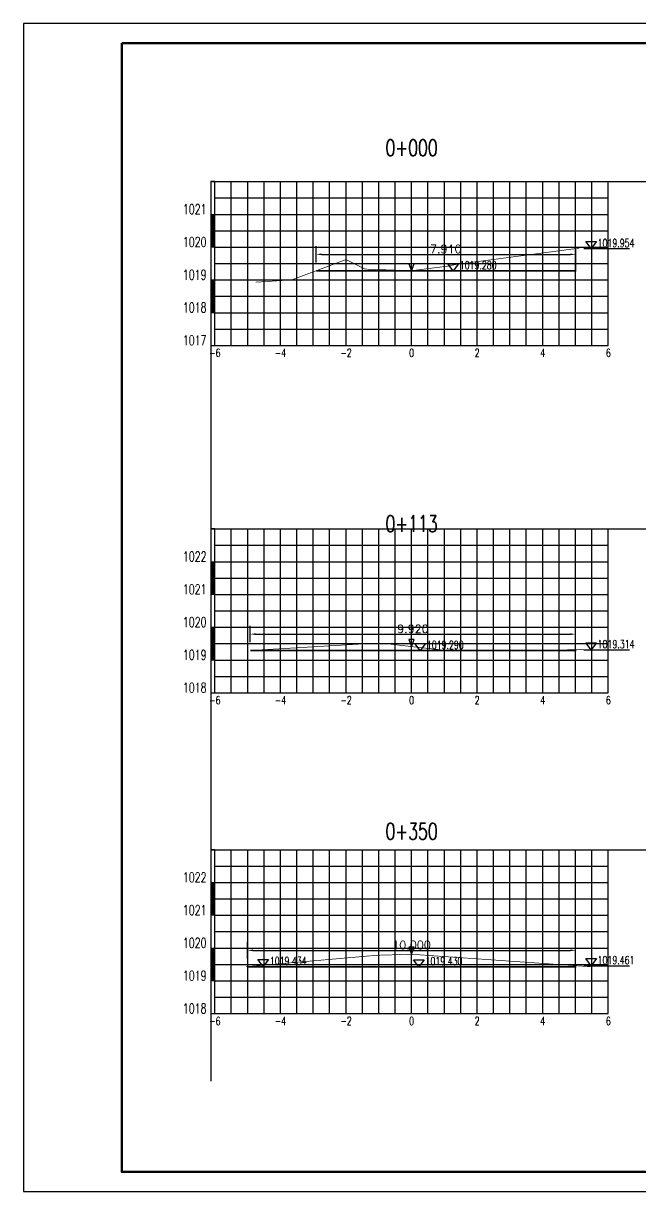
# Model space of a CAD drawing. Extents: x 695776 to 1250176, y 4443437 to 9025597.
# Drawn here: x 702884 to 721713, y 4600984 to 4636624 of the extents above; entities that cross this region are included whole.
import ezdxf
from ezdxf.enums import TextEntityAlignment as Align

# ---------------------------------------------------------------- set-up
doc = ezdxf.new("R2010")
doc.units = 0
doc.header["$LTSCALE"] = 0.5
doc.header["$PDSIZE"] = 0.2
doc.linetypes.add('ACAD_ISO07W100', pattern=[3.5, 0.5, -3])
doc.linetypes.add('CENTER2', pattern=[28.575, 19.05, -3.175, 3.175, -3.175])
doc.layers.get('0').update_dxf_attribs({"linetype": 'CONTINUOUS'})
doc.layers.get('Defpoints').update_dxf_attribs({"linetype": 'CONTINUOUS'})
for name, color, linetype in [('KEDU', 7, 'CONTINUOUS'), ('MIGE', 4, 'ACAD_ISO07W100'), ('MIGE1', 11, 'CONTINUOUS'), ('SANJIAO', 212, 'CONTINUOUS'), ('SHEJI', 1, 'CONTINUOUS'), ('YUANSHI', 2, 'CONTINUOUS'), ('YUANSHI1', 73, 'CONTINUOUS'), ('ZHOUXIAN', 20, 'CENTER2'), ('图框', 7, 'CONTINUOUS'), ('辅助线', 3, 'CONTINUOUS')]:
    doc.layers.add(name, color=color, linetype=linetype)
doc.styles.get("Standard").update_dxf_attribs({"font": 'rs.shx', "bigfont": 'hztxt.shx'})
doc.dimstyles.get("Standard").update_dxf_attribs({"dimtxt": 0.18, "dimasz": 0.18, "dimexe": 0.18, "dimexo": 0.0625, "dimgap": 0.09, "dimtad": 0, "dimtih": 1, "dimtoh": 1, "dimdec": 4, "dimzin": 0, "dimdsep": 46, "dimtxsty": 'Standard', "dimcen": 0.09, "dimadec": 0, "dimazin": 0, "dimtfac": 1, "dimtdec": 4, "dimtofl": 0, "dimtmove": 0, "dimatfit": 3, "dimfxl": 0, "dimtolj": 1, "dimtzin": 0, "dimarcsym": 0})

# ---------------------------------------------------------------- blocks, each defined once
blk = doc.blocks.new('zhunghao')
blk.add_lwpolyline([(0, 0), (0.33, 0.86), (-0.33, 0.86), (0, 0)])
blk = doc.blocks.new('ele_sym08')
blk.add_line((0, 0), (5.6, 0))
blk.add_lwpolyline([(0.9, 0), (0.25, 0.86), (1.55, 0.86), (0.9, 0)])
at = {"width": 0.7}
blk.add_attdef('ELEVAT', (1.7, 0.18), '', height=1, dxfattribs=at)
blk = doc.blocks.new('*D605')
at = {"color": 0, "lineweight": -2}
for p, q in [((711816, 4629328), (711816, 4629828)), ((719726, 4629328), (719726, 4629828)), ((711979, 4629578), (719564, 4629578))]:
    blk.add_line(p, q, dxfattribs=at)
at = {"color": 0}
for points in [[(711979, 4629605), (711979, 4629551), (711816, 4629578)], [(719564, 4629605), (719564, 4629551), (719726, 4629578)]]:
    blk.add_solid(points, dxfattribs=at)
at = {"layer": 'Defpoints', "color": 0}
for p in [(719726, 4629578), (711816, 4629078), (719726, 4629078)]:
    blk.add_point(p, dxfattribs=at)
at = {"color": 0, "insert": (715771, 4629741), "char_height": 250, "attachment_point": 5}
blk.add_mtext('\\A1;7.910', dxfattribs=at)
blk = doc.blocks.new('bc1_100')
blk.add_lwpolyline([(0.064, 1), (-0.063, 1), (-0.063, 0), (0.064, 0)], close=True)
at = {"width": 0.7}
blk.add_attdef('BC', text='', height=0.3, dxfattribs=at).set_placement((-0.193, 0.007), align=Align.RIGHT)
blk = doc.blocks.new('bc0_100')
for p, q in [((-0.063, 1), (-0.063, 0)), ((0.063, 0), (0.063, 1))]:
    blk.add_line(p, q)
at = {"const_width": 0.126}
blk.add_lwpolyline([(0, 1), (0, 0)], dxfattribs=at)
at = {"width": 0.7}
blk.add_attdef('BC', text='', height=0.3, dxfattribs=at).set_placement((-0.193, 0.007), align=Align.RIGHT)
blk = doc.blocks.new('*D608')
at = {"color": 0, "lineweight": -2}
for p, q in [((709806, 4617742), (709806, 4618242)), ((719726, 4617742), (719726, 4618242)), ((709969, 4617992), (719564, 4617992))]:
    blk.add_line(p, q, dxfattribs=at)
at = {"color": 0}
for points in [[(709969, 4618019), (709969, 4617965), (709806, 4617992)], [(719564, 4618019), (719564, 4617965), (719726, 4617992)]]:
    blk.add_solid(points, dxfattribs=at)
at = {"layer": 'Defpoints', "color": 0}
for p in [(719726, 4617992), (709806, 4617492), (719726, 4617492)]:
    blk.add_point(p, dxfattribs=at)
at = {"color": 0, "insert": (714766, 4618154), "char_height": 250, "attachment_point": 5}
blk.add_mtext('\\A1;9.920', dxfattribs=at)
blk = doc.blocks.new('*D601')
at = {"color": 0, "lineweight": -2}
for p, q in [((709726, 4608095), (709726, 4608595)), ((709889, 4608345), (719564, 4608345)), ((719726, 4608095), (719726, 4608595))]:
    blk.add_line(p, q, dxfattribs=at)
at = {"color": 0}
for points in [[(709889, 4608373), (709889, 4608318), (709726, 4608345)], [(719564, 4608373), (719564, 4608318), (719726, 4608345)]]:
    blk.add_solid(points, dxfattribs=at)
at = {"layer": 'Defpoints', "color": 0}
for p in [(719726, 4608345), (709726, 4607845), (719726, 4607845)]:
    blk.add_point(p, dxfattribs=at)
at = {"color": 0, "insert": (714726, 4608508), "char_height": 250, "attachment_point": 5}
blk.add_mtext('\\A1;10.000', dxfattribs=at)

msp = doc.modelspace()

# ---------------------------------------------------------------- linework, layer by layer
at = {"layer": 'MIGE', "linetype": 'Continuous'}
for p, q in [((709226.4407, 4626798.018), (709226.4407, 4631798.018)), ((710226.4407, 4626798.018), (710226.4407, 4631798.018)), ((711226.4407, 4626798.018), (711226.4407, 4631798.018)), ((712226.4407, 4626798.018), (712226.4407, 4631798.018)), ((713226.4407, 4626798.018), (713226.4407, 4631798.018)), ((714226.4407, 4626798.018), (714226.4407, 4631798.018)), ((715226.4407, 4626798.018), (715226.4407, 4631798.018)), ((716226.4407, 4626798.018), (716226.4407, 4631798.018)), ((717226.4407, 4626798.018), (717226.4407, 4631798.018)), ((718226.4407, 4626798.018), (718226.4407, 4631798.018)), ((719226.4407, 4626798.018), (719226.4407, 4631798.018)), ((720226.4407, 4626798.018), (720226.4407, 4631798.018)), ((708726.4407, 4631298.018), (720726.4407, 4631298.018)), ((708726.4407, 4630298.018), (720726.4407, 4630298.018)), ((708726.4407, 4629298.018), (720726.4407, 4629298.018)), ((708726.4407, 4628298.018), (720726.4407, 4628298.018)), ((708726.4407, 4627298.018), (720726.4407, 4627298.018)), ((709226.4407, 4616201.7532), (709226.4407, 4621201.7532)), ((710226.4407, 4616201.7532), (710226.4407, 4621201.7532)), ((711226.4407, 4616201.7532), (711226.4407, 4621201.7532)), ((712226.4407, 4616201.7532), (712226.4407, 4621201.7532)), ((713226.4407, 4616201.7532), (713226.4407, 4621201.7532)), ((714226.4407, 4616201.7532), (714226.4407, 4621201.7532)), ((715226.4407, 4616201.7532), (715226.4407, 4621201.7532)), ((716226.4407, 4616201.7532), (716226.4407, 4621201.7532)), ((717226.4407, 4616201.7532), (717226.4407, 4621201.7532)), ((718226.4407, 4616201.7532), (718226.4407, 4621201.7532)), ((719226.4407, 4616201.7532), (719226.4407, 4621201.7532)), ((720226.4407, 4616201.7532), (720226.4407, 4621201.7532)), ((708726.4407, 4620701.7532), (720726.4407, 4620701.7532)), ((708726.4407, 4619701.7532), (720726.4407, 4619701.7532)), ((708726.4407, 4618701.7532), (720726.4407, 4618701.7532)), ((708726.4407, 4617701.7532), (720726.4407, 4617701.7532)), ((708726.4407, 4616701.7532), (720726.4407, 4616701.7532)), ((709226.4407, 4606415.4696), (709226.4407, 4611415.4696)), ((710226.4407, 4606415.4696), (710226.4407, 4611415.4696)), ((711226.4407, 4606415.4696), (711226.4407, 4611415.4696)), ((712226.4407, 4606415.4696), (712226.4407, 4611415.4696)), ((713226.4407, 4606415.4696), (713226.4407, 4611415.4696)), ((714226.4407, 4606415.4696), (714226.4407, 4611415.4696)), ((715226.4407, 4606415.4696), (715226.4407, 4611415.4696)), ((716226.4407, 4606415.4696), (716226.4407, 4611415.4696)), ((717226.4407, 4606415.4696), (717226.4407, 4611415.4696)), ((718226.4407, 4606415.4696), (718226.4407, 4611415.4696)), ((719226.4407, 4606415.4696), (719226.4407, 4611415.4696)), ((720226.4407, 4606415.4696), (720226.4407, 4611415.4696)), ((708726.4407, 4610915.4696), (720726.4407, 4610915.4696)), ((708726.4407, 4609915.4696), (720726.4407, 4609915.4696)), ((708726.4407, 4608915.4696), (720726.4407, 4608915.4696)), ((708726.4407, 4607915.4696), (720726.4407, 4607915.4696)), ((708726.4407, 4606915.4696), (720726.4407, 4606915.4696))]:
    msp.add_line(p, q, dxfattribs=at)
at = {"layer": 'MIGE1'}
for p, q in [((708726.4407, 4631798.018), (720726.4407, 4631798.018)), ((708726.4407, 4626798.018), (708726.4407, 4631798.018)), ((709726.4407, 4626798.018), (709726.4407, 4631798.018)), ((710726.4407, 4626798.018), (710726.4407, 4631798.018)), ((711726.4407, 4626798.018), (711726.4407, 4631798.018)), ((712726.4407, 4626798.018), (712726.4407, 4631798.018)), ((713726.4407, 4626798.018), (713726.4407, 4631798.018)), ((714726.4407, 4626798.018), (714726.4407, 4631798.018)), ((715726.4407, 4626798.018), (715726.4407, 4631798.018)), ((716726.4407, 4626798.018), (716726.4407, 4631798.018)), ((717726.4407, 4626798.018), (717726.4407, 4631798.018)), ((718726.4407, 4626798.018), (718726.4407, 4631798.018)), ((719726.4407, 4626798.018), (719726.4407, 4631798.018)), ((720726.4407, 4626798.018), (720726.4407, 4631798.018)), ((708726.4407, 4630798.018), (720726.4407, 4630798.018)), ((708726.4407, 4629798.018), (720726.4407, 4629798.018)), ((708726.4407, 4628798.018), (720726.4407, 4628798.018)), ((708726.4407, 4627798.018), (720726.4407, 4627798.018)), ((708726.4407, 4626798.018), (720726.4407, 4626798.018)), ((708726.4407, 4621201.7532), (720726.4407, 4621201.7532)), ((708726.4407, 4616201.7532), (708726.4407, 4621201.7532)), ((709726.4407, 4616201.7532), (709726.4407, 4621201.7532)), ((710726.4407, 4616201.7532), (710726.4407, 4621201.7532)), ((711726.4407, 4616201.7532), (711726.4407, 4621201.7532)), ((712726.4407, 4616201.7532), (712726.4407, 4621201.7532)), ((713726.4407, 4616201.7532), (713726.4407, 4621201.7532)), ((714726.4407, 4616201.7532), (714726.4407, 4621201.7532)), ((715726.4407, 4616201.7532), (715726.4407, 4621201.7532)), ((716726.4407, 4616201.7532), (716726.4407, 4621201.7532)), ((717726.4407, 4616201.7532), (717726.4407, 4621201.7532)), ((718726.4407, 4616201.7532), (718726.4407, 4621201.7532)), ((719726.4407, 4616201.7532), (719726.4407, 4621201.7532)), ((720726.4407, 4616201.7532), (720726.4407, 4621201.7532)), ((708726.4407, 4620201.7532), (720726.4407, 4620201.7532)), ((708726.4407, 4619201.7532), (720726.4407, 4619201.7532)), ((708726.4407, 4618201.7532), (720726.4407, 4618201.7532)), ((708726.4407, 4617201.7532), (720726.4407, 4617201.7532)), ((708726.4407, 4616201.7532), (720726.4407, 4616201.7532)), ((708726.4407, 4611415.4696), (720726.4407, 4611415.4696)), ((708726.4407, 4606415.4696), (708726.4407, 4611415.4696)), ((709726.4407, 4606415.4696), (709726.4407, 4611415.4696)), ((710726.4407, 4606415.4696), (710726.4407, 4611415.4696)), ((711726.4407, 4606415.4696), (711726.4407, 4611415.4696)), ((712726.4407, 4606415.4696), (712726.4407, 4611415.4696)), ((713726.4407, 4606415.4696), (713726.4407, 4611415.4696)), ((714726.4407, 4606415.4696), (714726.4407, 4611415.4696)), ((715726.4407, 4606415.4696), (715726.4407, 4611415.4696)), ((716726.4407, 4606415.4696), (716726.4407, 4611415.4696)), ((717726.4407, 4606415.4696), (717726.4407, 4611415.4696)), ((718726.4407, 4606415.4696), (718726.4407, 4611415.4696)), ((719726.4407, 4606415.4696), (719726.4407, 4611415.4696)), ((720726.4407, 4606415.4696), (720726.4407, 4611415.4696)), ((708726.4407, 4610415.4696), (720726.4407, 4610415.4696)), ((708726.4407, 4609415.4696), (720726.4407, 4609415.4696)), ((708726.4407, 4608415.4696), (720726.4407, 4608415.4696)), ((708726.4407, 4607415.4696), (720726.4407, 4607415.4696)), ((708726.4407, 4606415.4696), (720726.4407, 4606415.4696))]:
    msp.add_line(p, q, dxfattribs=at)
at = {"layer": 'SHEJI', "const_width": 50}
for points in [[(711816.1182, 4629078.018), (714726.4407, 4629078.018), (719726.4407, 4629078.018), (719726.4407, 4629752.1449)], [(709806.4407, 4617491.7532), (714726.4407, 4617491.7532), (715806.4407, 4617491.7532), (717682.4407, 4617491.7532), (719726.4407, 4617491.7532), (719726.4407, 4617515.857)], [(709726.4407, 4607849.8446), (709726.4407, 4607845.4696), (714726.4407, 4607845.4696), (719726.4407, 4607845.4696), (719726.4407, 4607876.8457)]]:
    msp.add_lwpolyline(points, dxfattribs=at)
at = {"layer": 'YUANSHI', "const_width": 20}
for points in [[(714726.4407, 4629078.018), (715826.4407, 4629218.018), (716066.4407, 4629268.018), (719726.4407, 4629752.1449)], [(719726.4407, 4629752.1449), (719846.4407, 4629768.018)], [(711816.1182, 4629078.018), (712726.4407, 4629418.018), (713306.4407, 4629128.018), (714726.4407, 4629078.018)], [(709966.4407, 4628728.018), (711066.4407, 4628798.018), (711816.1182, 4629078.018)], [(709806.4407, 4617491.7532), (713376.4407, 4617701.7532), (713956.4407, 4617701.7532), (714726.4407, 4617611.7532), (715806.4407, 4617491.7532)], [(717682.4407, 4617491.7532), (719726.4407, 4617515.857)], [(719726.4407, 4617515.857), (720226.4407, 4617521.7532)], [(709726.4407, 4607849.8446), (713676.4407, 4608195.4696), (714726.4407, 4608225.4696), (719726.4407, 4607876.8457)], [(709676.4407, 4607845.4696), (709726.4407, 4607849.8446)], [(719726.4407, 4607876.8457), (720176.4407, 4607845.4696)]]:
    msp.add_lwpolyline(points, dxfattribs=at)
at = {"layer": 'YUANSHI1', "const_width": 20}
msp.add_lwpolyline([(715806.4407, 4617491.7532), (715986.4407, 4617471.7532), (717682.4407, 4617491.7532)], dxfattribs=at)
at = {"layer": 'ZHOUXIAN'}
for p, q in [((714726.4407, 4628228.018), (714726.4407, 4630268.018)), ((714726.4407, 4616971.7532), (714726.4407, 4618201.7532)), ((714726.4407, 4607345.4696), (714726.4407, 4608725.4696))]:
    msp.add_line(p, q, dxfattribs=at)
at = {"layer": '图框', "linetype": 'Continuous', "lineweight": -2, "flags": 128}
msp.add_lwpolyline([(702884.361, 4636624.2316), (702884.361, 4600984.2316), (753284.361, 4600984.2316), (753284.361, 4636624.2316), (702884.361, 4636624.2316)], dxfattribs=at)
at = {"layer": '图框', "linetype": 'Continuous', "lineweight": 60, "flags": 128}
msp.add_lwpolyline([(705884.361, 4636024.2316), (752684.361, 4636024.2316), (752684.361, 4601584.2316), (705884.361, 4601584.2316), (705884.361, 4636024.2316)], dxfattribs=at)
at = {"layer": '辅助线'}
for points in [[(708600.2452, 4631798.018), (751465.7583, 4631798.018)], [(708600.2452, 4631798.018), (708600.2452, 4604354.9451)], [(708600.2452, 4621201.7532), (751055.5868, 4621201.7532)], [(708600.2452, 4611415.4696), (750605.5668, 4611415.4696)]]:
    msp.add_lwpolyline(points, dxfattribs=at)

# ---------------------------------------------------------------- block references
at = {"xscale": 250, "yscale": 250, "zscale": 250}
for p, values in [((719976.4407, 4629752.1449), {'ELEVAT': '1019.954'}), ((715771.2794, 4629078.018), {'ELEVAT': '1019.280'}), ((714766.4407, 4617491.7532), {'ELEVAT': '1019.290'}), ((719976.4407, 4617515.857), {'ELEVAT': '1019.314'}), ((709976.4407, 4607849.8446), {'ELEVAT': '1019.434'}), ((714726.4407, 4607845.4696), {'ELEVAT': '1019.430'}), ((719976.4407, 4607876.8457), {'ELEVAT': '1019.461'})]:
    msp.add_blockref('ele_sym08', p, dxfattribs=at).add_auto_attribs(values)
at = {"layer": 'KEDU', "xscale": 1000, "yscale": 1000, "zscale": 1000}
for name, p, values in [('bc1_100', (708663.1927, 4630798.018), {'BC': '1021'}), ('bc0_100', (708663.1927, 4629798.018), {'BC': '1020'}), ('bc1_100', (708663.1927, 4628798.018), {'BC': '1019'}), ('bc0_100', (708663.1927, 4627798.018), {'BC': '1018'}), ('bc1_100', (708663.1927, 4626798.018), {'BC': '1017'}), ('bc1_100', (708663.1927, 4620201.7532), {'BC': '1022'}), ('bc0_100', (708663.1927, 4619201.7532), {'BC': '1021'}), ('bc1_100', (708663.1927, 4618201.7532), {'BC': '1020'}), ('bc0_100', (708663.1927, 4617201.7532), {'BC': '1019'}), ('bc1_100', (708663.1927, 4616201.7532), {'BC': '1018'}), ('bc1_100', (708663.1927, 4610415.4696), {'BC': '1022'}), ('bc0_100', (708663.1927, 4609415.4696), {'BC': '1021'}), ('bc1_100', (708663.1927, 4608415.4696), {'BC': '1020'}), ('bc0_100', (708663.1927, 4607415.4696), {'BC': '1019'}), ('bc1_100', (708663.1927, 4606415.4696), {'BC': '1018'})]:
    msp.add_blockref(name, p, dxfattribs=at).add_auto_attribs(values)
at = {"layer": 'SANJIAO', "xscale": 250, "yscale": 250, "zscale": 250}
for p in [(714726.4407, 4629078.018), (714726.4407, 4617611.7532), (714726.4407, 4608225.4696)]:
    msp.add_blockref('zhunghao', p, dxfattribs=at)

# ---------------------------------------------------------------- texts
at = {"width": 0.7}
for s, p in [('0+000', (714726.4407, 4632578.018)), ('0+113', (714726.4407, 4621111.7532)), ('0+350', (714726.4407, 4611725.4696))]:
    msp.add_text(s, height=500, dxfattribs=at).set_placement(p, align=Align.CENTER)
at = {"layer": 'KEDU', "width": 0.7}
for s, p in [('-6', (708726.4407, 4626448.018)), ('-4', (710726.4407, 4626448.018)), ('-2', (712726.4407, 4626448.018)), ('0', (714726.4407, 4626448.018)), ('0', (714726.4407, 4626448.018)), ('2', (716726.4407, 4626448.018)), ('4', (718726.4407, 4626448.018)), ('6', (720726.4407, 4626448.018)), ('-6', (708726.4407, 4615851.7532)), ('-4', (710726.4407, 4615851.7532)), ('-2', (712726.4407, 4615851.7532)), ('0', (714726.4407, 4615851.7532)), ('0', (714726.4407, 4615851.7532)), ('2', (716726.4407, 4615851.7532)), ('4', (718726.4407, 4615851.7532)), ('6', (720726.4407, 4615851.7532)), ('-6', (708726.4407, 4606065.4696)), ('-4', (710726.4407, 4606065.4696)), ('-2', (712726.4407, 4606065.4696)), ('0', (714726.4407, 4606065.4696)), ('0', (714726.4407, 4606065.4696)), ('2', (716726.4407, 4606065.4696)), ('4', (718726.4407, 4606065.4696)), ('6', (720726.4407, 4606065.4696))]:
    msp.add_text(s, height=250, dxfattribs=at).set_placement(p, align=Align.CENTER)

# ---------------------------------------------------------------- dimensions: what is measured, and where the dimension line sits
for base, p1, p2, picture, middle in [((719726.4407, 4629578.018), (711816.1182, 4629078.018), (719726.4407, 4629078.018), '*D605', (715771.2794, 4629740.518)), ((719726.4407, 4617991.7532), (709806.4407, 4617491.7532), (719726.4407, 4617491.7532), '*D608', (714766.4407, 4618154.2532)), ((719726.4407, 4608345.4696), (709726.4407, 4607845.4696), (719726.4407, 4607845.4696), '*D601', (714726.4407, 4608507.9696))]:
    dim = msp.add_linear_dim(base=base, p1=p1, p2=p2, dimstyle='Standard', override={"dimtxt": 250, "dimasz": 162.5, "dimexe": 250, "dimexo": 250, "dimgap": 37.5, "dimtad": 1, "dimtih": 0, "dimtoh": 0, "dimdec": 3, "dimlfac": 0.001})
    dim.commit()
    dim.dimension.update_dxf_attribs({"geometry": picture, "text_midpoint": middle})

doc.saveas('drawing.dxf')
